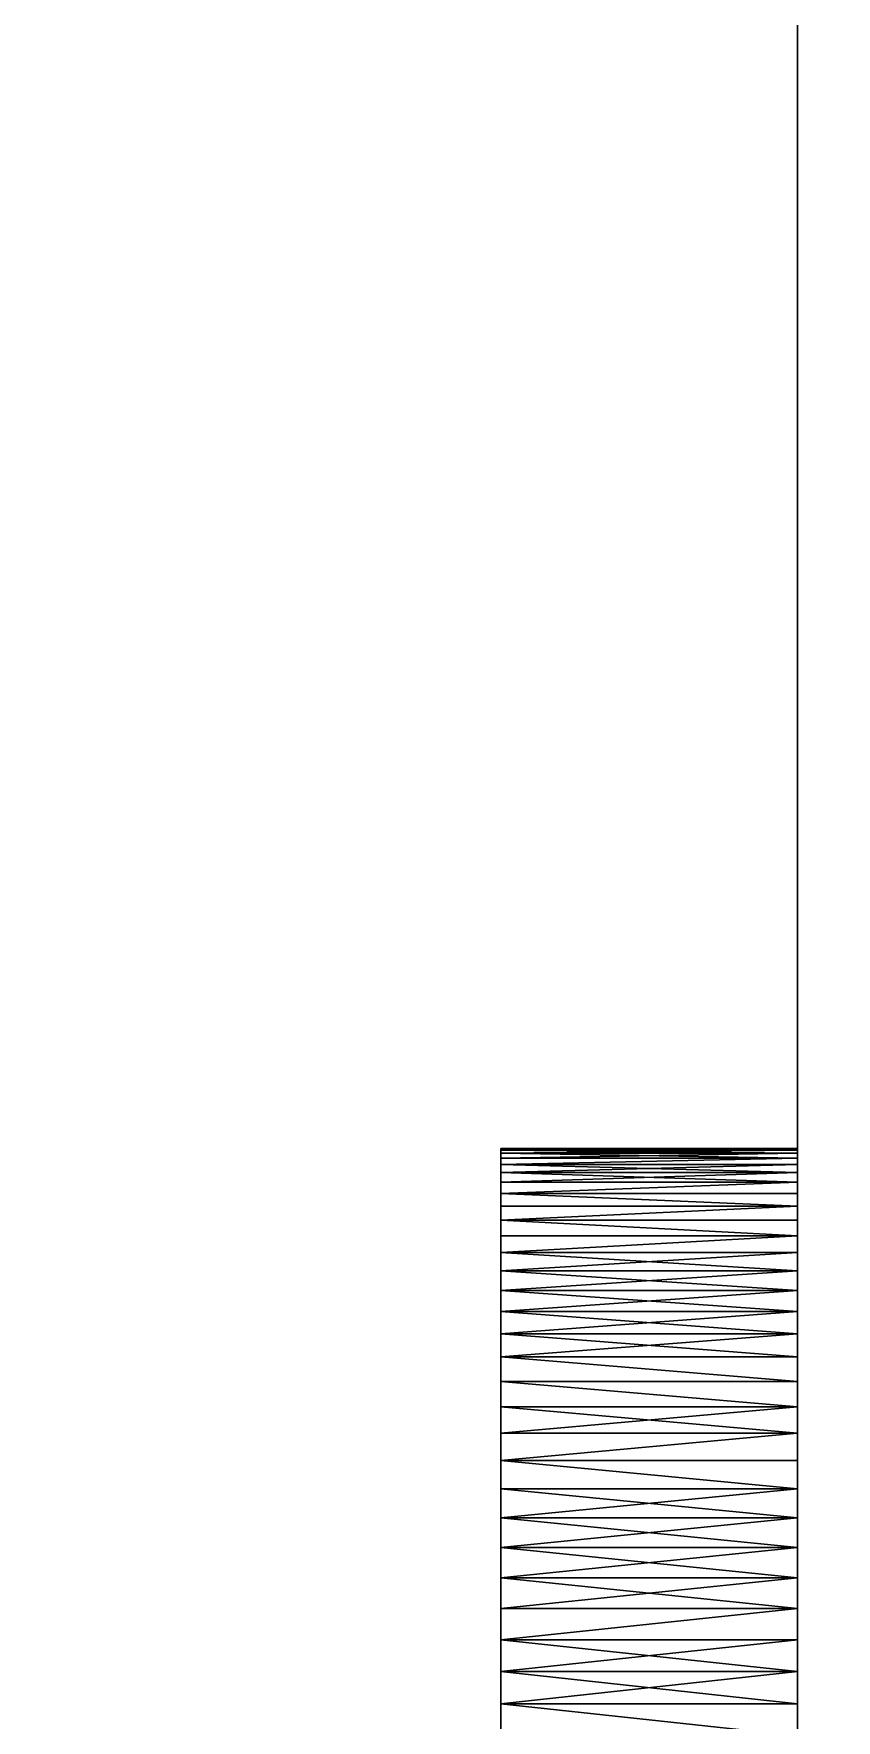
# Model space of a CAD drawing. Header units: millimetres. Extents: x 0 to 520, y -2 to 382.
# Drawn here: x 6.92 to 9.63, y 304.27 to 309.96 of the extents above; entities that cross this region are included whole.
import ezdxf

# ---------------------------------------------------------------- set-up
doc = ezdxf.new("R2010")
doc.units = ezdxf.units.MM

msp = doc.modelspace()

# ---------------------------------------------------------------- linework, layer by layer
at = {"layer": 'BRASS', "color": 52}
for points in [[(0, 380, 98), (10, 10, 98), (10, 370, 98)], [(0, 380, 98), (0, 0, 98), (10, 10, 98)], [(20.5, 20.5, 90), (0, 380, 90), (20.5, 359.5, 90)], [(0, 0, 90), (0, 380, 90), (20.5, 20.5, 90)]]:
    msp.add_3dface(points, dxfattribs=at)
at = {"layer": 'TEAK', "color": 34}
for points in [[(0, 0), (0, 380), (20, 20)], [(20, 20), (0, 380), (20, 360)], [(0, 380, 90), (0, 0, 90), (9.5, 20, 90)], [(0, 380, 90), (9.5, 20, 90), (9.5, 360, 90)], [(9.5, 360, 90), (9.5, 20, 90), (9.5, 81, 86)], [(9.5, 360, 90), (9.5, 81, 86), (9.5, 179, 86)], [(9.5, 360, 90), (9.5, 179, 86), (9.5, 201, 86)], [(9.5, 360, 90), (9.5, 201, 86), (9.5, 299, 86)], [(9.5, 360, 90), (9.5, 299, 86), (9.5, 321, 86)], [(14, 321, 68.5), (9.5, 321, 68.5), (9.5, 299, 68.5)], [(14, 321, 68.5), (9.5, 299, 68.5), (14, 299, 68.5)], [(9.5, 299, 68.5), (9.5, 321, 68.5), (9.5, 315.6721, 69.8246)], [(9.5, 299, 86), (9.5, 315.0455, 73.9821), (9.5, 321, 86)], [(9.5, 304.3279, 69.8246), (9.5, 315.6721, 69.8246), (9.5, 315.5641, 69.8436)], [(9.5, 299, 68.5), (9.5, 315.6721, 69.8246), (9.5, 304.3279, 69.8246)], [(9.5, 304.5429, 69.868), (9.5, 315.5641, 69.8436), (9.5, 315.4571, 69.868)], [(9.5, 304.4359, 69.8436), (9.5, 315.5641, 69.8436), (9.5, 304.5429, 69.868)], [(9.5, 304.3279, 69.8246), (9.5, 315.5641, 69.8436), (9.5, 304.4359, 69.8436)], [(9.5, 304.6485, 69.8977), (9.5, 315.4571, 69.868), (9.5, 315.3515, 69.8977)], [(9.5, 304.5429, 69.868), (9.5, 315.4571, 69.868), (9.5, 304.6485, 69.8977)], [(9.5, 304.6485, 69.8977), (9.5, 315.3515, 69.8977), (9.5, 315.2476, 69.9327)], [(9.5, 304.7524, 69.9327), (9.5, 315.2476, 69.9327), (9.5, 315.1454, 69.9728)], [(9.5, 304.6485, 69.8977), (9.5, 315.2476, 69.9327), (9.5, 304.7524, 69.9327)], [(9.5, 304.8546, 69.9728), (9.5, 315.1454, 69.9728), (9.5, 315.0455, 70.0179)], [(9.5, 304.7524, 69.9327), (9.5, 315.1454, 69.9728), (9.5, 304.8546, 69.9728)], [(9.5, 305.0522, 70.0679), (9.5, 315.0455, 70.0179), (9.5, 314.9478, 70.0679)], [(9.5, 304.9545, 70.0179), (9.5, 315.0455, 70.0179), (9.5, 305.0522, 70.0679)], [(9.5, 304.8546, 69.9728), (9.5, 315.0455, 70.0179), (9.5, 304.9545, 70.0179)], [(9.5, 304.9545, 73.9821), (9.5, 314.9478, 73.9321), (9.5, 315.0455, 73.9821)], [(9.5, 299, 86), (9.5, 304.9545, 73.9821), (9.5, 315.0455, 73.9821)], [(9.5, 305.0522, 70.0679), (9.5, 314.9478, 70.0679), (9.5, 314.8528, 70.1228)], [(9.5, 305.0522, 73.9321), (9.5, 314.8528, 73.8772), (9.5, 314.9478, 73.9321)], [(9.5, 304.9545, 73.9821), (9.5, 305.0522, 73.9321), (9.5, 314.9478, 73.9321)], [(9.5, 305.1472, 70.1228), (9.5, 314.8528, 70.1228), (9.5, 314.7607, 70.1823)], [(9.5, 305.0522, 70.0679), (9.5, 314.8528, 70.1228), (9.5, 305.1472, 70.1228)], [(9.5, 305.2393, 73.8177), (9.5, 314.7607, 73.8177), (9.5, 314.8528, 73.8772)], [(9.5, 305.1472, 73.8772), (9.5, 305.2393, 73.8177), (9.5, 314.8528, 73.8772)], [(9.5, 305.0522, 73.9321), (9.5, 305.1472, 73.8772), (9.5, 314.8528, 73.8772)], [(9.5, 305.2393, 70.1823), (9.5, 314.7607, 70.1823), (9.5, 314.6716, 70.2463)], [(9.5, 305.1472, 70.1228), (9.5, 314.7607, 70.1823), (9.5, 305.2393, 70.1823)], [(9.5, 305.2393, 73.8177), (9.5, 314.6716, 73.7537), (9.5, 314.7607, 73.8177)], [(9.5, 305.4141, 70.3147), (9.5, 314.6716, 70.2463), (9.5, 314.5859, 70.3147)], [(9.5, 305.3284, 70.2463), (9.5, 314.6716, 70.2463), (9.5, 305.4141, 70.3147)], [(9.5, 305.2393, 70.1823), (9.5, 314.6716, 70.2463), (9.5, 305.3284, 70.2463)], [(9.5, 305.4141, 73.6853), (9.5, 314.5859, 73.6853), (9.5, 314.6716, 73.7537)], [(9.5, 305.3284, 73.7537), (9.5, 305.4141, 73.6853), (9.5, 314.6716, 73.7537)], [(9.5, 305.2393, 73.8177), (9.5, 305.3284, 73.7537), (9.5, 314.6716, 73.7537)], [(9.5, 305.4964, 70.3873), (9.5, 314.5859, 70.3147), (9.5, 314.5036, 70.3873)], [(9.5, 305.4141, 70.3147), (9.5, 314.5859, 70.3147), (9.5, 305.4964, 70.3873)], [(9.5, 305.4141, 73.6853), (9.5, 314.5036, 73.6127), (9.5, 314.5859, 73.6853)], [(9.5, 305.4964, 70.3873), (9.5, 314.5036, 70.3873), (9.5, 314.4251, 70.4639)], [(9.5, 305.4964, 73.6127), (9.5, 314.4251, 73.5361), (9.5, 314.5036, 73.6127)], [(9.5, 305.4141, 73.6853), (9.5, 305.4964, 73.6127), (9.5, 314.5036, 73.6127)], [(9.5, 305.4964, 70.3873), (9.5, 314.4251, 70.4639), (9.5, 305.5749, 70.4639)], [(9.5, 305.6495, 70.5443), (9.5, 314.4251, 70.4639), (9.5, 314.3505, 70.5443)], [(9.5, 305.6495, 70.5443), (9.5, 305.5749, 70.4639), (9.5, 314.4251, 70.4639)], [(9.5, 305.6495, 73.4557), (9.5, 314.3505, 73.4557), (9.5, 314.4251, 73.5361)], [(9.5, 305.5749, 73.5361), (9.5, 305.6495, 73.4557), (9.5, 314.4251, 73.5361)], [(9.5, 305.4964, 73.6127), (9.5, 305.5749, 73.5361), (9.5, 314.4251, 73.5361)], [(9.5, 305.72, 70.6283), (9.5, 314.3505, 70.5443), (9.5, 314.28, 70.6283)], [(9.5, 305.72, 70.6283), (9.5, 305.6495, 70.5443), (9.5, 314.3505, 70.5443)], [(9.5, 305.6495, 73.4557), (9.5, 314.28, 73.3717), (9.5, 314.3505, 73.4557)], [(9.5, 305.72, 70.6283), (9.5, 314.28, 70.6283), (9.5, 314.2137, 70.7158)], [(9.5, 305.7863, 73.2842), (9.5, 314.2137, 73.2842), (9.5, 314.28, 73.3717)], [(9.5, 305.72, 73.3717), (9.5, 305.7863, 73.2842), (9.5, 314.28, 73.3717)], [(9.5, 305.6495, 73.4557), (9.5, 305.72, 73.3717), (9.5, 314.28, 73.3717)], [(9.5, 305.7863, 70.7158), (9.5, 305.72, 70.6283), (9.5, 314.2137, 70.7158)], [(9.5, 305.8481, 70.8064), (9.5, 314.2137, 70.7158), (9.5, 314.1519, 70.8064)], [(9.5, 305.8481, 70.8064), (9.5, 305.7863, 70.7158), (9.5, 314.2137, 70.7158)], [(9.5, 305.7863, 73.2842), (9.5, 314.1519, 73.1936), (9.5, 314.2137, 73.2842)], [(9.5, 305.9053, 70.9), (9.5, 314.1519, 70.8064), (9.5, 314.0947, 70.9)], [(9.5, 305.9053, 70.9), (9.5, 305.8481, 70.8064), (9.5, 314.1519, 70.8064)], [(9.5, 305.8481, 73.1936), (9.5, 314.0947, 73.1), (9.5, 314.1519, 73.1936)], [(9.5, 305.7863, 73.2842), (9.5, 305.8481, 73.1936), (9.5, 314.1519, 73.1936)], [(9.5, 305.9053, 70.9), (9.5, 314.0947, 70.9), (9.5, 314.0423, 70.9963)], [(9.5, 305.9577, 73.0037), (9.5, 314.0423, 73.0037), (9.5, 314.0947, 73.1)], [(9.5, 305.9053, 73.1), (9.5, 305.9577, 73.0037), (9.5, 314.0947, 73.1)], [(9.5, 305.8481, 73.1936), (9.5, 305.9053, 73.1), (9.5, 314.0947, 73.1)], [(9.5, 305.9577, 70.9963), (9.5, 314.0423, 70.9963), (9.5, 313.9947, 71.0952)], [(9.5, 305.9577, 70.9963), (9.5, 305.9053, 70.9), (9.5, 314.0423, 70.9963)], [(9.5, 305.9577, 73.0037), (9.5, 313.9947, 72.9048), (9.5, 314.0423, 73.0037)], [(9.5, 306.0053, 71.0952), (9.5, 305.9577, 70.9963), (9.5, 313.9947, 71.0952)], [(9.5, 306.0479, 71.1962), (9.5, 313.9947, 71.0952), (9.5, 313.9521, 71.1962)], [(9.5, 306.0479, 71.1962), (9.5, 306.0053, 71.0952), (9.5, 313.9947, 71.0952)], [(9.5, 306.0479, 72.8038), (9.5, 313.9521, 72.8038), (9.5, 313.9947, 72.9048)], [(9.5, 306.0053, 72.9048), (9.5, 306.0479, 72.8038), (9.5, 313.9947, 72.9048)], [(9.5, 305.9577, 73.0037), (9.5, 306.0053, 72.9048), (9.5, 313.9947, 72.9048)], [(9.5, 306.0854, 71.2993), (9.5, 313.9521, 71.1962), (9.5, 313.9146, 71.2993)], [(9.5, 306.0854, 71.2993), (9.5, 306.0479, 71.1962), (9.5, 313.9521, 71.1962)], [(9.5, 306.0479, 72.8038), (9.5, 313.9146, 72.7007), (9.5, 313.9521, 72.8038)], [(9.5, 306.1178, 71.4042), (9.5, 313.9146, 71.2993), (9.5, 313.8822, 71.4042)], [(9.5, 306.1178, 71.4042), (9.5, 306.0854, 71.2993), (9.5, 313.9146, 71.2993)], [(9.5, 306.1178, 72.5958), (9.5, 313.8822, 72.5958), (9.5, 313.9146, 72.7007)], [(9.5, 306.0854, 72.7007), (9.5, 306.1178, 72.5958), (9.5, 313.9146, 72.7007)], [(9.5, 306.0479, 72.8038), (9.5, 306.0854, 72.7007), (9.5, 313.9146, 72.7007)], [(9.5, 306.1448, 71.5105), (9.5, 313.8822, 71.4042), (9.5, 313.8552, 71.5105)], [(9.5, 306.1448, 71.5105), (9.5, 306.1178, 71.4042), (9.5, 313.8822, 71.4042)], [(9.5, 306.1178, 72.5958), (9.5, 313.8552, 72.4895), (9.5, 313.8822, 72.5958)], [(9.5, 306.1666, 71.618), (9.5, 313.8552, 71.5105), (9.5, 313.8334, 71.618)], [(9.5, 306.1666, 71.618), (9.5, 306.1448, 71.5105), (9.5, 313.8552, 71.5105)], [(9.5, 306.1666, 72.382), (9.5, 313.8334, 72.382), (9.5, 313.8552, 72.4895)], [(9.5, 306.1448, 72.4895), (9.5, 306.1666, 72.382), (9.5, 313.8552, 72.4895)], [(9.5, 306.1178, 72.5958), (9.5, 306.1448, 72.4895), (9.5, 313.8552, 72.4895)], [(9.5, 306.1829, 71.7264), (9.5, 313.8334, 71.618), (9.5, 313.8171, 71.7264)], [(9.5, 306.1829, 71.7264), (9.5, 306.1666, 71.618), (9.5, 313.8334, 71.618)], [(9.5, 306.1666, 72.382), (9.5, 313.8171, 72.2736), (9.5, 313.8334, 72.382)], [(9.5, 306.1829, 71.7264), (9.5, 313.8171, 71.7264), (9.5, 313.8062, 71.8356)], [(9.5, 306.1829, 72.2736), (9.5, 313.8062, 72.1644), (9.5, 313.8171, 72.2736)], [(9.5, 306.1666, 72.382), (9.5, 306.1829, 72.2736), (9.5, 313.8171, 72.2736)], [(9.5, 306.1938, 71.8356), (9.5, 306.1829, 71.7264), (9.5, 313.8062, 71.8356)], [(9.5, 306.1993, 71.9452), (9.5, 306.1938, 71.8356), (9.5, 313.8062, 71.8356)], [(9.5, 306.1993, 71.9452), (9.5, 313.8062, 71.8356), (9.5, 313.8007, 71.9452)], [(9.5, 306.1993, 72.0548), (9.5, 313.8007, 72.0548), (9.5, 313.8062, 72.1644)], [(9.5, 306.1938, 72.1644), (9.5, 306.1993, 72.0548), (9.5, 313.8062, 72.1644)], [(9.5, 306.1829, 72.2736), (9.5, 306.1938, 72.1644), (9.5, 313.8062, 72.1644)], [(9.5, 306.1993, 72.0548), (9.5, 306.1993, 71.9452), (9.5, 313.8007, 71.9452)], [(9.5, 306.1993, 72.0548), (9.5, 313.8007, 71.9452), (9.5, 313.8007, 72.0548)], [(8.5, 306.1938, 71.8356), (9.5, 306.1993, 71.9452), (8.5, 306.1993, 71.9452)], [(9.5, 306.1938, 71.8356), (9.5, 306.1993, 71.9452), (8.5, 306.1938, 71.8356)], [(8.5, 306.1993, 71.9452), (9.5, 306.1993, 72.0548), (8.5, 306.1993, 72.0548)], [(9.5, 306.1993, 71.9452), (9.5, 306.1993, 72.0548), (8.5, 306.1993, 71.9452)], [(8.5, 306.1993, 72.0548), (9.5, 306.1938, 72.1644), (8.5, 306.1938, 72.1644)], [(9.5, 306.1993, 72.0548), (9.5, 306.1938, 72.1644), (8.5, 306.1993, 72.0548)], [(8.5, 306.1993, 72.0548), (8.5, 306.1666, 71.618), (8.5, 306.1938, 71.8356)], [(8.5, 306.1993, 72.0548), (8.5, 306.1178, 71.4042), (8.5, 306.1448, 71.5105)], [(8.5, 306.1993, 72.0548), (8.5, 306.1448, 71.5105), (8.5, 306.1666, 71.618)], [(8.5, 306.1993, 72.0548), (8.5, 306.1938, 71.8356), (8.5, 306.1993, 71.9452)], [(8.5, 306.1178, 72.5958), (8.5, 306.1178, 71.4042), (8.5, 306.1993, 72.0548)], [(8.5, 306.1178, 72.5958), (8.5, 306.1993, 72.0548), (8.5, 306.1938, 72.1644)], [(8.5, 306.1829, 71.7264), (9.5, 306.1938, 71.8356), (8.5, 306.1938, 71.8356)], [(9.5, 306.1829, 71.7264), (9.5, 306.1938, 71.8356), (8.5, 306.1829, 71.7264)], [(8.5, 306.1938, 72.1644), (9.5, 306.1829, 72.2736), (8.5, 306.1829, 72.2736)], [(9.5, 306.1938, 72.1644), (9.5, 306.1829, 72.2736), (8.5, 306.1938, 72.1644)], [(8.5, 306.1938, 71.8356), (8.5, 306.1666, 71.618), (8.5, 306.1829, 71.7264)], [(8.5, 306.1666, 72.382), (8.5, 306.1938, 72.1644), (8.5, 306.1829, 72.2736)], [(8.5, 306.1178, 72.5958), (8.5, 306.1938, 72.1644), (8.5, 306.1666, 72.382)], [(8.5, 306.1666, 71.618), (9.5, 306.1829, 71.7264), (8.5, 306.1829, 71.7264)], [(9.5, 306.1666, 71.618), (9.5, 306.1829, 71.7264), (8.5, 306.1666, 71.618)], [(8.5, 306.1829, 72.2736), (9.5, 306.1666, 72.382), (8.5, 306.1666, 72.382)], [(9.5, 306.1829, 72.2736), (9.5, 306.1666, 72.382), (8.5, 306.1829, 72.2736)], [(9.5, 306.1448, 71.5105), (9.5, 306.1666, 71.618), (8.5, 306.1448, 71.5105)], [(8.5, 306.1448, 71.5105), (9.5, 306.1666, 71.618), (8.5, 306.1666, 71.618)], [(8.5, 306.1666, 72.382), (9.5, 306.1666, 72.382), (8.5, 306.1448, 72.4895)], [(9.5, 306.1666, 72.382), (9.5, 306.1448, 72.4895), (8.5, 306.1448, 72.4895)], [(8.5, 306.1178, 72.5958), (8.5, 306.1666, 72.382), (8.5, 306.1448, 72.4895)], [(9.5, 306.1178, 71.4042), (9.5, 306.1448, 71.5105), (8.5, 306.1178, 71.4042)], [(8.5, 306.1178, 71.4042), (9.5, 306.1448, 71.5105), (8.5, 306.1448, 71.5105)], [(8.5, 306.1448, 72.4895), (9.5, 306.1178, 72.5958), (8.5, 306.1178, 72.5958)], [(9.5, 306.1448, 72.4895), (9.5, 306.1178, 72.5958), (8.5, 306.1448, 72.4895)], [(9.5, 306.0854, 71.2993), (9.5, 306.1178, 71.4042), (8.5, 306.0854, 71.2993)], [(8.5, 306.0854, 71.2993), (9.5, 306.1178, 71.4042), (8.5, 306.1178, 71.4042)], [(8.5, 306.1178, 72.5958), (9.5, 306.0854, 72.7007), (8.5, 306.0854, 72.7007)], [(9.5, 306.1178, 72.5958), (9.5, 306.0854, 72.7007), (8.5, 306.1178, 72.5958)], [(8.5, 306.1178, 71.4042), (8.5, 306.0053, 71.0952), (8.5, 306.0479, 71.1962)], [(8.5, 306.1178, 71.4042), (8.5, 306.0479, 71.1962), (8.5, 306.0854, 71.2993)], [(8.5, 306.1178, 72.5958), (8.5, 306.0053, 71.0952), (8.5, 306.1178, 71.4042)], [(8.5, 306.1178, 72.5958), (8.5, 305.9577, 70.9963), (8.5, 306.0053, 71.0952)], [(8.5, 305.72, 73.3717), (8.5, 306.1178, 72.5958), (8.5, 306.0854, 72.7007)], [(8.5, 305.4964, 73.6127), (8.5, 306.1178, 72.5958), (8.5, 305.72, 73.3717)], [(8.5, 302.4251, 73.5361), (8.5, 305.9577, 70.9963), (8.5, 306.1178, 72.5958)], [(8.5, 302.4251, 73.5361), (8.5, 306.1178, 72.5958), (8.5, 305.4964, 73.6127)], [(9.5, 306.0479, 71.1962), (9.5, 306.0854, 71.2993), (8.5, 306.0479, 71.1962)], [(8.5, 306.0479, 71.1962), (9.5, 306.0854, 71.2993), (8.5, 306.0854, 71.2993)], [(8.5, 306.0854, 72.7007), (9.5, 306.0854, 72.7007), (8.5, 306.0479, 72.8038)], [(9.5, 306.0854, 72.7007), (9.5, 306.0479, 72.8038), (8.5, 306.0479, 72.8038)], [(8.5, 305.9053, 73.1), (8.5, 306.0854, 72.7007), (8.5, 306.0479, 72.8038)], [(8.5, 305.72, 73.3717), (8.5, 306.0854, 72.7007), (8.5, 305.9053, 73.1)], [(8.5, 306.0053, 71.0952), (9.5, 306.0053, 71.0952), (8.5, 306.0479, 71.1962)], [(9.5, 306.0053, 71.0952), (9.5, 306.0479, 71.1962), (8.5, 306.0479, 71.1962)], [(8.5, 306.0479, 72.8038), (9.5, 306.0053, 72.9048), (8.5, 306.0053, 72.9048)], [(9.5, 306.0479, 72.8038), (9.5, 306.0053, 72.9048), (8.5, 306.0479, 72.8038)], [(8.5, 305.9577, 73.0037), (8.5, 306.0479, 72.8038), (8.5, 306.0053, 72.9048)], [(8.5, 305.9053, 73.1), (8.5, 306.0479, 72.8038), (8.5, 305.9577, 73.0037)], [(8.5, 305.9577, 70.9963), (9.5, 306.0053, 71.0952), (8.5, 306.0053, 71.0952)], [(9.5, 305.9577, 70.9963), (9.5, 306.0053, 71.0952), (8.5, 305.9577, 70.9963)], [(8.5, 306.0053, 72.9048), (9.5, 306.0053, 72.9048), (8.5, 305.9577, 73.0037)], [(9.5, 306.0053, 72.9048), (9.5, 305.9577, 73.0037), (8.5, 305.9577, 73.0037)], [(8.5, 305.9053, 70.9), (9.5, 305.9053, 70.9), (8.5, 305.9577, 70.9963)], [(9.5, 305.9053, 70.9), (9.5, 305.9577, 70.9963), (8.5, 305.9577, 70.9963)], [(8.5, 305.9577, 73.0037), (9.5, 305.9053, 73.1), (8.5, 305.9053, 73.1)], [(9.5, 305.9577, 73.0037), (9.5, 305.9053, 73.1), (8.5, 305.9577, 73.0037)], [(8.5, 305.9577, 70.9963), (8.5, 305.7863, 70.7158), (8.5, 305.9053, 70.9)], [(8.5, 305.9577, 70.9963), (8.5, 305.5749, 70.4639), (8.5, 305.6495, 70.5443)], [(8.5, 305.9577, 70.9963), (8.5, 305.6495, 70.5443), (8.5, 305.72, 70.6283)], [(8.5, 305.9577, 70.9963), (8.5, 305.72, 70.6283), (8.5, 305.7863, 70.7158)], [(8.5, 301.9521, 72.8038), (8.5, 305.5749, 70.4639), (8.5, 305.9577, 70.9963)], [(8.5, 302.4251, 73.5361), (8.5, 301.9521, 72.8038), (8.5, 305.9577, 70.9963)], [(8.5, 305.8481, 70.8064), (9.5, 305.9053, 70.9), (8.5, 305.9053, 70.9)], [(9.5, 305.8481, 70.8064), (9.5, 305.9053, 70.9), (8.5, 305.8481, 70.8064)], [(8.5, 305.9053, 73.1), (9.5, 305.9053, 73.1), (8.5, 305.8481, 73.1936)], [(9.5, 305.9053, 73.1), (9.5, 305.8481, 73.1936), (8.5, 305.8481, 73.1936)], [(8.5, 305.9053, 70.9), (8.5, 305.7863, 70.7158), (8.5, 305.8481, 70.8064)], [(8.5, 305.72, 73.3717), (8.5, 305.9053, 73.1), (8.5, 305.8481, 73.1936)], [(8.5, 305.7863, 70.7158), (9.5, 305.8481, 70.8064), (8.5, 305.8481, 70.8064)], [(9.5, 305.7863, 70.7158), (9.5, 305.8481, 70.8064), (8.5, 305.7863, 70.7158)], [(8.5, 305.8481, 73.1936), (9.5, 305.7863, 73.2842), (8.5, 305.7863, 73.2842)], [(9.5, 305.8481, 73.1936), (9.5, 305.7863, 73.2842), (8.5, 305.8481, 73.1936)], [(8.5, 305.72, 73.3717), (8.5, 305.8481, 73.1936), (8.5, 305.7863, 73.2842)], [(8.5, 305.72, 70.6283), (9.5, 305.7863, 70.7158), (8.5, 305.7863, 70.7158)], [(9.5, 305.72, 70.6283), (9.5, 305.7863, 70.7158), (8.5, 305.72, 70.6283)], [(8.5, 305.7863, 73.2842), (9.5, 305.72, 73.3717), (8.5, 305.72, 73.3717)], [(9.5, 305.7863, 73.2842), (9.5, 305.72, 73.3717), (8.5, 305.7863, 73.2842)], [(8.5, 305.6495, 70.5443), (9.5, 305.72, 70.6283), (8.5, 305.72, 70.6283)], [(9.5, 305.6495, 70.5443), (9.5, 305.72, 70.6283), (8.5, 305.6495, 70.5443)], [(8.5, 305.72, 73.3717), (9.5, 305.6495, 73.4557), (8.5, 305.6495, 73.4557)], [(9.5, 305.72, 73.3717), (9.5, 305.6495, 73.4557), (8.5, 305.72, 73.3717)], [(8.5, 305.4964, 73.6127), (8.5, 305.72, 73.3717), (8.5, 305.6495, 73.4557)], [(8.5, 305.5749, 70.4639), (9.5, 305.6495, 70.5443), (8.5, 305.6495, 70.5443)], [(9.5, 305.5749, 70.4639), (9.5, 305.6495, 70.5443), (8.5, 305.5749, 70.4639)], [(8.5, 305.6495, 73.4557), (9.5, 305.5749, 73.5361), (8.5, 305.5749, 73.5361)], [(9.5, 305.6495, 73.4557), (9.5, 305.5749, 73.5361), (8.5, 305.6495, 73.4557)], [(8.5, 305.4964, 73.6127), (8.5, 305.6495, 73.4557), (8.5, 305.5749, 73.5361)], [(8.5, 305.4964, 70.3873), (9.5, 305.5749, 70.4639), (8.5, 305.5749, 70.4639)], [(9.5, 305.4964, 70.3873), (9.5, 305.5749, 70.4639), (8.5, 305.4964, 70.3873)], [(8.5, 305.5749, 73.5361), (9.5, 305.4964, 73.6127), (8.5, 305.4964, 73.6127)], [(9.5, 305.5749, 73.5361), (9.5, 305.4964, 73.6127), (8.5, 305.5749, 73.5361)], [(8.5, 304.8546, 69.9728), (8.5, 305.4964, 70.3873), (8.5, 305.5749, 70.4639)], [(8.5, 301.8334, 71.618), (8.5, 304.8546, 69.9728), (8.5, 305.5749, 70.4639)], [(8.5, 301.9521, 72.8038), (8.5, 301.8334, 71.618), (8.5, 305.5749, 70.4639)], [(8.5, 305.4141, 70.3147), (9.5, 305.4141, 70.3147), (8.5, 305.4964, 70.3873)], [(9.5, 305.4141, 70.3147), (9.5, 305.4964, 70.3873), (8.5, 305.4964, 70.3873)], [(9.5, 305.4964, 73.6127), (9.5, 305.4141, 73.6853), (8.5, 305.4964, 73.6127)], [(8.5, 305.4964, 73.6127), (9.5, 305.4141, 73.6853), (8.5, 305.4141, 73.6853)], [(8.5, 304.9545, 70.0179), (8.5, 305.4141, 70.3147), (8.5, 305.4964, 70.3873)], [(8.5, 304.8546, 69.9728), (8.5, 304.9545, 70.0179), (8.5, 305.4964, 70.3873)], [(8.5, 305.2393, 73.8177), (8.5, 305.4964, 73.6127), (8.5, 305.4141, 73.6853)], [(8.5, 305.0522, 73.9321), (8.5, 305.4964, 73.6127), (8.5, 305.2393, 73.8177)], [(8.5, 304.3279, 74.1754), (8.5, 305.4964, 73.6127), (8.5, 305.0522, 73.9321)], [(8.5, 303.8903, 74.1973), (8.5, 305.4964, 73.6127), (8.5, 304.3279, 74.1754)], [(8.5, 302.4251, 73.5361), (8.5, 305.4964, 73.6127), (8.5, 303.8903, 74.1973)], [(8.5, 305.3284, 70.2463), (9.5, 305.3284, 70.2463), (8.5, 305.4141, 70.3147)], [(9.5, 305.3284, 70.2463), (9.5, 305.4141, 70.3147), (8.5, 305.4141, 70.3147)], [(9.5, 305.4141, 73.6853), (9.5, 305.3284, 73.7537), (8.5, 305.4141, 73.6853)], [(8.5, 305.4141, 73.6853), (9.5, 305.3284, 73.7537), (8.5, 305.3284, 73.7537)], [(8.5, 304.9545, 70.0179), (8.5, 305.3284, 70.2463), (8.5, 305.4141, 70.3147)], [(8.5, 305.2393, 73.8177), (8.5, 305.4141, 73.6853), (8.5, 305.3284, 73.7537)], [(8.5, 305.2393, 70.1823), (9.5, 305.3284, 70.2463), (8.5, 305.3284, 70.2463)], [(9.5, 305.2393, 70.1823), (9.5, 305.3284, 70.2463), (8.5, 305.2393, 70.1823)], [(9.5, 305.3284, 73.7537), (9.5, 305.2393, 73.8177), (8.5, 305.3284, 73.7537)], [(8.5, 305.3284, 73.7537), (9.5, 305.2393, 73.8177), (8.5, 305.2393, 73.8177)], [(8.5, 304.9545, 70.0179), (8.5, 305.2393, 70.1823), (8.5, 305.3284, 70.2463)], [(8.5, 305.1472, 70.1228), (9.5, 305.2393, 70.1823), (8.5, 305.2393, 70.1823)], [(9.5, 305.1472, 70.1228), (9.5, 305.2393, 70.1823), (8.5, 305.1472, 70.1228)], [(8.5, 305.2393, 73.8177), (9.5, 305.2393, 73.8177), (8.5, 305.1472, 73.8772)], [(9.5, 305.2393, 73.8177), (9.5, 305.1472, 73.8772), (8.5, 305.1472, 73.8772)], [(8.5, 304.9545, 70.0179), (8.5, 305.1472, 70.1228), (8.5, 305.2393, 70.1823)], [(8.5, 305.0522, 73.9321), (8.5, 305.2393, 73.8177), (8.5, 305.1472, 73.8772)], [(8.5, 305.0522, 70.0679), (9.5, 305.0522, 70.0679), (8.5, 305.1472, 70.1228)], [(9.5, 305.0522, 70.0679), (9.5, 305.1472, 70.1228), (8.5, 305.1472, 70.1228)], [(9.5, 305.1472, 73.8772), (9.5, 305.0522, 73.9321), (8.5, 305.1472, 73.8772)], [(8.5, 305.1472, 73.8772), (9.5, 305.0522, 73.9321), (8.5, 305.0522, 73.9321)], [(8.5, 304.9545, 70.0179), (8.5, 305.0522, 70.0679), (8.5, 305.1472, 70.1228)], [(9.5, 304.9545, 70.0179), (9.5, 305.0522, 70.0679), (8.5, 304.9545, 70.0179)], [(8.5, 304.9545, 70.0179), (9.5, 305.0522, 70.0679), (8.5, 305.0522, 70.0679)], [(9.5, 305.0522, 73.9321), (9.5, 304.9545, 73.9821), (8.5, 305.0522, 73.9321)], [(8.5, 305.0522, 73.9321), (9.5, 304.9545, 73.9821), (8.5, 304.9545, 73.9821)], [(8.5, 304.3279, 74.1754), (8.5, 305.0522, 73.9321), (8.5, 304.9545, 73.9821)], [(8.5, 304.8546, 69.9728), (9.5, 304.8546, 69.9728), (8.5, 304.9545, 70.0179)], [(9.5, 304.8546, 69.9728), (9.5, 304.9545, 70.0179), (8.5, 304.9545, 70.0179)], [(8.5, 304.9545, 73.9821), (9.5, 304.9545, 73.9821), (8.5, 304.8546, 74.0272)], [(9.5, 304.9545, 73.9821), (9.5, 304.8546, 74.0272), (8.5, 304.8546, 74.0272)], [(8.5, 304.5429, 74.132), (8.5, 304.9545, 73.9821), (8.5, 304.8546, 74.0272)], [(8.5, 304.3279, 74.1754), (8.5, 304.9545, 73.9821), (8.5, 304.5429, 74.132)], [(9.5, 299, 86), (9.5, 304.8546, 74.0272), (9.5, 304.9545, 73.9821)], [(9.5, 304.7524, 69.9327), (9.5, 304.8546, 69.9728), (8.5, 304.7524, 69.9327)], [(8.5, 304.7524, 69.9327), (9.5, 304.8546, 69.9728), (8.5, 304.8546, 69.9728)], [(9.5, 304.8546, 74.0272), (9.5, 304.7524, 74.0673), (8.5, 304.8546, 74.0272)], [(8.5, 304.8546, 74.0272), (9.5, 304.7524, 74.0673), (8.5, 304.7524, 74.0673)], [(8.5, 304.5429, 74.132), (8.5, 304.8546, 74.0272), (8.5, 304.7524, 74.0673)], [(8.5, 301.8334, 71.618), (8.5, 304.7524, 69.9327), (8.5, 304.8546, 69.9728)], [(9.5, 299, 86), (9.5, 304.7524, 74.0673), (9.5, 304.8546, 74.0272)], [(9.5, 304.6485, 69.8977), (9.5, 304.7524, 69.9327), (8.5, 304.6485, 69.8977)], [(8.5, 304.6485, 69.8977), (9.5, 304.7524, 69.9327), (8.5, 304.7524, 69.9327)], [(9.5, 304.7524, 74.0673), (9.5, 304.6485, 74.1023), (8.5, 304.7524, 74.0673)], [(8.5, 304.7524, 74.0673), (9.5, 304.6485, 74.1023), (8.5, 304.6485, 74.1023)], [(8.5, 302.6716, 70.2463), (8.5, 304.6485, 69.8977), (8.5, 304.7524, 69.9327)], [(8.5, 304.5429, 74.132), (8.5, 304.7524, 74.0673), (8.5, 304.6485, 74.1023)], [(8.5, 301.8334, 71.618), (8.5, 302.6716, 70.2463), (8.5, 304.7524, 69.9327)], [(9.5, 299, 86), (9.5, 304.6485, 74.1023), (9.5, 304.7524, 74.0673)], [(9.5, 304.5429, 69.868), (9.5, 304.6485, 69.8977), (8.5, 304.5429, 69.868)], [(8.5, 304.5429, 69.868), (9.5, 304.6485, 69.8977), (8.5, 304.6485, 69.8977)], [(8.5, 304.6485, 74.1023), (9.5, 304.6485, 74.1023), (8.5, 304.5429, 74.132)], [(9.5, 304.6485, 74.1023), (9.5, 304.5429, 74.132), (8.5, 304.5429, 74.132)], [(8.5, 303.6721, 69.8246), (8.5, 304.5429, 69.868), (8.5, 304.6485, 69.8977)], [(8.5, 302.6716, 70.2463), (8.5, 303.6721, 69.8246), (8.5, 304.6485, 69.8977)], [(9.5, 299, 86), (9.5, 304.5429, 74.132), (9.5, 304.6485, 74.1023)], [(9.5, 304.4359, 69.8436), (9.5, 304.5429, 69.868), (8.5, 304.4359, 69.8436)], [(8.5, 304.4359, 69.8436), (9.5, 304.5429, 69.868), (8.5, 304.5429, 69.868)], [(9.5, 304.5429, 74.132), (9.5, 304.4359, 74.1564), (8.5, 304.5429, 74.132)], [(8.5, 304.5429, 74.132), (9.5, 304.4359, 74.1564), (8.5, 304.4359, 74.1564)], [(8.5, 304.3279, 69.8246), (8.5, 304.4359, 69.8436), (8.5, 304.5429, 69.868)], [(8.5, 303.6721, 69.8246), (8.5, 304.3279, 69.8246), (8.5, 304.5429, 69.868)], [(8.5, 304.3279, 74.1754), (8.5, 304.5429, 74.132), (8.5, 304.4359, 74.1564)], [(9.5, 299, 86), (9.5, 304.4359, 74.1564), (9.5, 304.5429, 74.132)], [(9.5, 304.3279, 69.8246), (9.5, 304.4359, 69.8436), (8.5, 304.3279, 69.8246)], [(8.5, 304.3279, 69.8246), (9.5, 304.4359, 69.8436), (8.5, 304.4359, 69.8436)], [(9.5, 304.4359, 74.1564), (9.5, 304.3279, 74.1754), (8.5, 304.4359, 74.1564)], [(8.5, 304.4359, 74.1564), (9.5, 304.3279, 74.1754), (8.5, 304.3279, 74.1754)], [(9.5, 299, 86), (9.5, 304.3279, 74.1754), (9.5, 304.4359, 74.1564)], [(8.5, 304.219, 69.8109), (9.5, 304.219, 69.8109), (8.5, 304.3279, 69.8246)], [(9.5, 304.219, 69.8109), (9.5, 304.3279, 69.8246), (8.5, 304.3279, 69.8246)], [(8.5, 304.3279, 74.1754), (9.5, 304.219, 74.1891), (8.5, 304.219, 74.1891)], [(9.5, 304.3279, 74.1754), (9.5, 304.219, 74.1891), (8.5, 304.3279, 74.1754)], [(8.5, 303.6721, 69.8246), (8.5, 304.219, 69.8109), (8.5, 304.3279, 69.8246)], [(8.5, 304, 74.2), (8.5, 304.3279, 74.1754), (8.5, 304.219, 74.1891)], [(8.5, 303.8903, 74.1973), (8.5, 304.3279, 74.1754), (8.5, 304, 74.2)], [(9.5, 299, 68.5), (9.5, 304.3279, 69.8246), (9.5, 304.219, 69.8109)], [(9.5, 299, 86), (9.5, 304.219, 74.1891), (9.5, 304.3279, 74.1754)]]:
    msp.add_3dface(points, dxfattribs=at)

doc.saveas('drawing.dxf')
